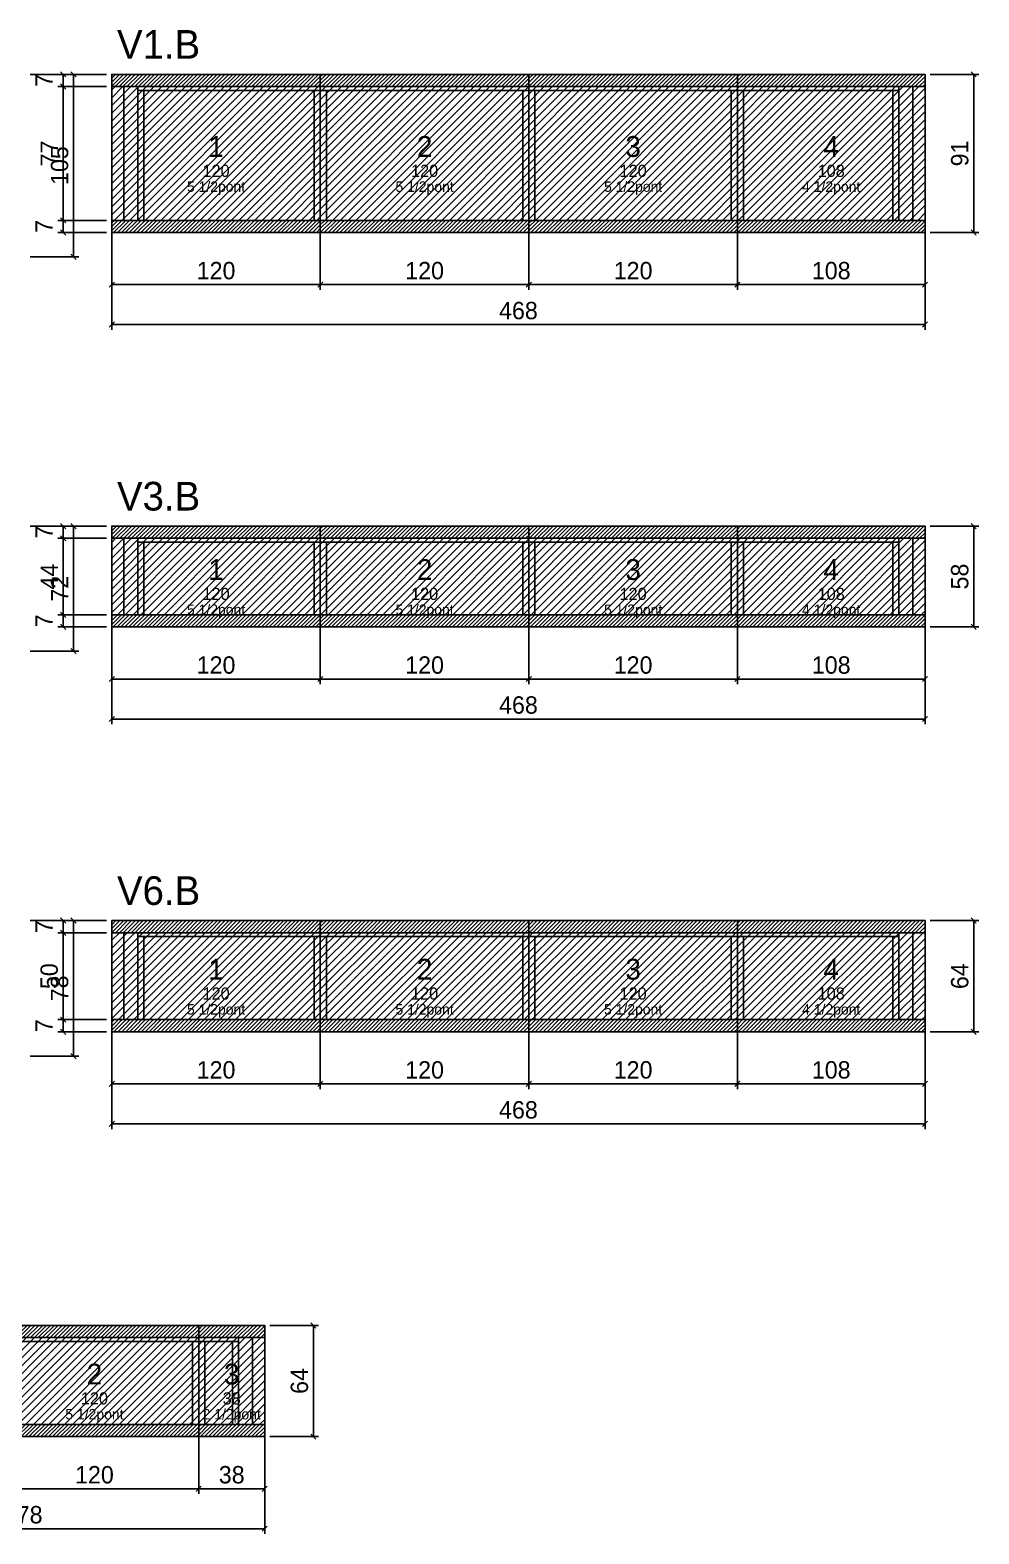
# Model space of a CAD drawing. Extents: x -69 to 3070, y -6529 to 1250.
# Drawn here: x 663 to 1209, y -6515 to -5650 of the extents above; entities that cross this region are included whole.
import ezdxf
from ezdxf.enums import TextEntityAlignment as Align

# ---------------------------------------------------------------- set-up
doc = ezdxf.new("R2010")
doc.units = 0
for name, color, linetype in [('5', 5, 'Continuous'), ('COTA', 241, 'Continuous'), ('NOMENCLATURA', 7, 'Continuous'), ('Painéis', 200, 'Continuous'), ('Reaproveitamento', 251, 'Continuous'), ('SARR_2.2x7', 40, 'Continuous'), ('SARR_3.5x7', 81, 'Continuous'), ('SCO-___-LAJ', 224, 'Continuous'), ('texto', 7, 'Continuous')]:
    doc.layers.add(name, color=color, linetype=linetype)
doc.dimstyles.new('PAINEL', dxfattribs={"dimtxt": 10, "dimasz": 3, "dimexe": 3, "dimexo": 3, "dimgap": 3, "dimtad": 1, "dimblk": 'OBLIQUE', "dimblk1": 'OBLIQUE', "dimcen": 2.5, "dimclrd": 4, "dimclre": 4, "dimclrt": 240, "dimazin": 3, "dimtfac": 1, "dimtmove": 0, "dimatfit": 3})

# ---------------------------------------------------------------- blocks, each defined once
blk = doc.blocks.new('_OBLIQUE')
at = {"color": 0, "linetype": 'BYBLOCK'}
blk.add_line((-0.5, -0.5), (0.5, 0.5), dxfattribs=at)

msp = doc.modelspace()

# ---------------------------------------------------------------- hatches: boundary and pattern name
at = {"layer": 'COTA'}
h = msp.add_hatch(dxfattribs=at)
h.set_pattern_fill('ANSI31', scale=0.5)
h.paths.add_polyline_path([(710, -5682), (830, -5682), (830, -5675), (710, -5675)])
h = msp.add_hatch(dxfattribs=at)
h.set_pattern_fill('ANSI31', scale=0.5)
h.paths.add_polyline_path([(830, -5682), (950, -5682), (950, -5675), (830, -5675)])
h = msp.add_hatch(dxfattribs=at)
h.set_pattern_fill('ANSI31', scale=0.5)
h.paths.add_polyline_path([(950, -5682), (1070, -5682), (1070, -5675), (950, -5675)])
h = msp.add_hatch(dxfattribs=at)
h.set_pattern_fill('ANSI31', scale=0.5)
h.paths.add_polyline_path([(1070, -5682), (1178, -5682), (1178, -5675), (1070, -5675)])
h = msp.add_hatch(dxfattribs=at)
h.set_pattern_fill('ANSI31', scale=0.5)
h.paths.add_polyline_path([(710, -5766), (830, -5766), (830, -5759), (710, -5759)])
h = msp.add_hatch(dxfattribs=at)
h.set_pattern_fill('ANSI31', scale=0.5)
h.paths.add_polyline_path([(830, -5766), (950, -5766), (950, -5759), (830, -5759)])
h = msp.add_hatch(dxfattribs=at)
h.set_pattern_fill('ANSI31', scale=0.5)
h.paths.add_polyline_path([(950, -5766), (1070, -5766), (1070, -5759), (950, -5759)])
h = msp.add_hatch(dxfattribs=at)
h.set_pattern_fill('ANSI31', scale=0.5)
h.paths.add_polyline_path([(1070, -5766), (1178, -5766), (1178, -5759), (1070, -5759)])
h = msp.add_hatch(dxfattribs=at)
h.set_pattern_fill('ANSI31', scale=0.5)
h.paths.add_polyline_path([(710, -5942), (830, -5942), (830, -5935), (710, -5935)])
h = msp.add_hatch(dxfattribs=at)
h.set_pattern_fill('ANSI31', scale=0.5)
h.paths.add_polyline_path([(830, -5942), (950, -5942), (950, -5935), (830, -5935)])
h = msp.add_hatch(dxfattribs=at)
h.set_pattern_fill('ANSI31', scale=0.5)
h.paths.add_polyline_path([(950, -5942), (1070, -5942), (1070, -5935), (950, -5935)])
h = msp.add_hatch(dxfattribs=at)
h.set_pattern_fill('ANSI31', scale=0.5)
h.paths.add_polyline_path([(1070, -5942), (1178, -5942), (1178, -5935), (1070, -5935)])
h = msp.add_hatch(dxfattribs=at)
h.set_pattern_fill('ANSI31', scale=0.5)
h.paths.add_polyline_path([(710, -5993), (830, -5993), (830, -5986), (710, -5986)])
h = msp.add_hatch(dxfattribs=at)
h.set_pattern_fill('ANSI31', scale=0.5)
h.paths.add_polyline_path([(830, -5993), (950, -5993), (950, -5986), (830, -5986)])
h = msp.add_hatch(dxfattribs=at)
h.set_pattern_fill('ANSI31', scale=0.5)
h.paths.add_polyline_path([(950, -5993), (1070, -5993), (1070, -5986), (950, -5986)])
h = msp.add_hatch(dxfattribs=at)
h.set_pattern_fill('ANSI31', scale=0.5)
h.paths.add_polyline_path([(1070, -5993), (1178, -5993), (1178, -5986), (1070, -5986)])
h = msp.add_hatch(dxfattribs=at)
h.set_pattern_fill('ANSI31', scale=0.5)
h.paths.add_polyline_path([(710, -6169), (830, -6169), (830, -6162), (710, -6162)])
h = msp.add_hatch(dxfattribs=at)
h.set_pattern_fill('ANSI31', scale=0.5)
h.paths.add_polyline_path([(830, -6169), (950, -6169), (950, -6162), (830, -6162)])
h = msp.add_hatch(dxfattribs=at)
h.set_pattern_fill('ANSI31', scale=0.5)
h.paths.add_polyline_path([(950, -6169), (1070, -6169), (1070, -6162), (950, -6162)])
h = msp.add_hatch(dxfattribs=at)
h.set_pattern_fill('ANSI31', scale=0.5)
h.paths.add_polyline_path([(1070, -6169), (1178, -6169), (1178, -6162), (1070, -6162)])
h = msp.add_hatch(dxfattribs=at)
h.set_pattern_fill('ANSI31', scale=0.5)
h.paths.add_polyline_path([(710, -6226), (830, -6226), (830, -6219), (710, -6219)])
h = msp.add_hatch(dxfattribs=at)
h.set_pattern_fill('ANSI31', scale=0.5)
h.paths.add_polyline_path([(830, -6226), (950, -6226), (950, -6219), (830, -6219)])
h = msp.add_hatch(dxfattribs=at)
h.set_pattern_fill('ANSI31', scale=0.5)
h.paths.add_polyline_path([(950, -6226), (1070, -6226), (1070, -6219), (950, -6219)])
h = msp.add_hatch(dxfattribs=at)
h.set_pattern_fill('ANSI31', scale=0.5)
h.paths.add_polyline_path([(1070, -6226), (1178, -6226), (1178, -6219), (1070, -6219)])
h = msp.add_hatch(dxfattribs=at)
h.set_pattern_fill('ANSI31', scale=0.5)
h.paths.add_polyline_path([(640, -6402), (760, -6402), (760, -6395), (640, -6395)])
h = msp.add_hatch(dxfattribs=at)
h.set_pattern_fill('ANSI31', scale=0.5)
h.paths.add_polyline_path([(760, -6402), (798, -6402), (798, -6395), (760, -6395)])
h = msp.add_hatch(dxfattribs=at)
h.set_pattern_fill('ANSI31', scale=0.5)
h.paths.add_polyline_path([(640, -6459), (760, -6459), (760, -6452), (640, -6452)])
h = msp.add_hatch(dxfattribs=at)
h.set_pattern_fill('ANSI31', scale=0.5)
h.paths.add_polyline_path([(760, -6459), (798, -6459), (798, -6452), (760, -6452)])
at = {"layer": 'Reaproveitamento'}
h = msp.add_hatch(dxfattribs=at)
h.set_pattern_fill('ANSI31')
h.paths.add_polyline_path([(710, -5759), (830, -5759), (830, -5682), (710, -5682)])
h = msp.add_hatch(dxfattribs=at)
h.set_pattern_fill('ANSI31')
h.paths.add_polyline_path([(830, -5759), (950, -5759), (950, -5682), (830, -5682)])
h = msp.add_hatch(dxfattribs=at)
h.set_pattern_fill('ANSI31')
h.paths.add_polyline_path([(950, -5759), (1070, -5759), (1070, -5682), (950, -5682)])
h = msp.add_hatch(dxfattribs=at)
h.set_pattern_fill('ANSI31')
h.paths.add_polyline_path([(1070, -5759), (1178, -5759), (1178, -5682), (1070, -5682)])
h = msp.add_hatch(dxfattribs=at)
h.set_pattern_fill('ANSI31')
h.paths.add_polyline_path([(710, -5986), (830, -5986), (830, -5942), (710, -5942)])
h = msp.add_hatch(dxfattribs=at)
h.set_pattern_fill('ANSI31')
h.paths.add_polyline_path([(830, -5986), (950, -5986), (950, -5942), (830, -5942)])
h = msp.add_hatch(dxfattribs=at)
h.set_pattern_fill('ANSI31')
h.paths.add_polyline_path([(950, -5986), (1070, -5986), (1070, -5942), (950, -5942)])
h = msp.add_hatch(dxfattribs=at)
h.set_pattern_fill('ANSI31')
h.paths.add_polyline_path([(1070, -5986), (1178, -5986), (1178, -5942), (1070, -5942)])
h = msp.add_hatch(dxfattribs=at)
h.set_pattern_fill('ANSI31')
h.paths.add_polyline_path([(710, -6219), (830, -6219), (830, -6169), (710, -6169)])
h = msp.add_hatch(dxfattribs=at)
h.set_pattern_fill('ANSI31')
h.paths.add_polyline_path([(830, -6219), (950, -6219), (950, -6169), (830, -6169)])
h = msp.add_hatch(dxfattribs=at)
h.set_pattern_fill('ANSI31')
h.paths.add_polyline_path([(950, -6219), (1070, -6219), (1070, -6169), (950, -6169)])
h = msp.add_hatch(dxfattribs=at)
h.set_pattern_fill('ANSI31')
h.paths.add_polyline_path([(1070, -6219), (1178, -6219), (1178, -6169), (1070, -6169)])
h = msp.add_hatch(dxfattribs=at)
h.set_pattern_fill('ANSI31')
h.paths.add_polyline_path([(640, -6452), (760, -6452), (760, -6402), (640, -6402)])
h = msp.add_hatch(dxfattribs=at)
h.set_pattern_fill('ANSI31')
h.paths.add_polyline_path([(760, -6452), (798, -6452), (798, -6402), (760, -6402)])

# ---------------------------------------------------------------- linework, layer by layer
at = {"layer": 'Painéis'}
for p, q in [((710, -5682), (830, -5682)), ((710, -5759), (710, -5682)), ((830, -5759), (830, -5682)), ((830, -5759), (830, -5682)), ((830, -5682), (950, -5682)), ((830, -5759), (830, -5682)), ((950, -5759), (950, -5682)), ((950, -5759), (950, -5682)), ((950, -5682), (1070, -5682)), ((950, -5759), (950, -5682)), ((1070, -5759), (1070, -5682)), ((1070, -5759), (1070, -5682)), ((1070, -5682), (1178, -5682)), ((1070, -5759), (1070, -5682)), ((1178, -5759), (1178, -5682)), ((710, -5759), (830, -5759)), ((830, -5759), (950, -5759)), ((950, -5759), (1070, -5759)), ((1070, -5759), (1178, -5759)), ((710, -5942), (830, -5942)), ((710, -5986), (710, -5942)), ((830, -5986), (830, -5942)), ((830, -5986), (830, -5942)), ((830, -5942), (950, -5942)), ((830, -5986), (830, -5942)), ((950, -5986), (950, -5942)), ((950, -5986), (950, -5942)), ((950, -5942), (1070, -5942)), ((950, -5986), (950, -5942)), ((1070, -5986), (1070, -5942)), ((1070, -5986), (1070, -5942)), ((1070, -5942), (1178, -5942)), ((1070, -5986), (1070, -5942)), ((1178, -5986), (1178, -5942)), ((710, -5986), (830, -5986)), ((830, -5986), (950, -5986)), ((950, -5986), (1070, -5986)), ((1070, -5986), (1178, -5986)), ((710, -6169), (830, -6169)), ((710, -6219), (710, -6169)), ((830, -6219), (830, -6169)), ((830, -6219), (830, -6169)), ((830, -6169), (950, -6169)), ((830, -6219), (830, -6169)), ((950, -6219), (950, -6169)), ((950, -6219), (950, -6169)), ((950, -6169), (1070, -6169)), ((950, -6219), (950, -6169)), ((1070, -6219), (1070, -6169)), ((1070, -6219), (1070, -6169)), ((1070, -6169), (1178, -6169)), ((1070, -6219), (1070, -6169)), ((1178, -6219), (1178, -6169)), ((710, -6219), (830, -6219)), ((830, -6219), (950, -6219)), ((950, -6219), (1070, -6219)), ((1070, -6219), (1178, -6219)), ((640, -6402), (760, -6402)), ((760, -6452), (760, -6402)), ((760, -6452), (760, -6402)), ((760, -6402), (798, -6402)), ((760, -6452), (760, -6402)), ((798, -6452), (798, -6402)), ((640, -6452), (760, -6452)), ((760, -6452), (798, -6452))]:
    msp.add_line(p, q, dxfattribs=at)
at = {"layer": 'SARR_2.2x7'}
for p, q in [((717, -5759), (717, -5682)), ((725, -5684.2), (830, -5684.2)), ((830, -5684.2), (950, -5684.2)), ((950, -5684.2), (1070, -5684.2)), ((1070, -5684.2), (1163, -5684.2)), ((1171, -5759), (1171, -5682)), ((717, -5986), (717, -5942)), ((725, -5944.2), (830, -5944.2)), ((830, -5944.2), (950, -5944.2)), ((950, -5944.2), (1070, -5944.2)), ((1070, -5944.2), (1163, -5944.2)), ((1171, -5986), (1171, -5942)), ((717, -6219), (717, -6169)), ((1171, -6219), (1171, -6169)), ((725, -6171.2), (830, -6171.2)), ((830, -6171.2), (950, -6171.2)), ((950, -6171.2), (1070, -6171.2)), ((1070, -6171.2), (1163, -6171.2)), ((640, -6404.2), (760, -6404.2)), ((760, -6404.2), (783, -6404.2)), ((791, -6452), (791, -6402))]:
    msp.add_line(p, q, dxfattribs=at)
at = {"layer": 'SARR_3.5x7'}
for p, q in [((725, -5759), (725, -5682)), ((728.5, -5759), (728.5, -5684.2)), ((826.5, -5759), (826.5, -5684.2)), ((830, -5759), (830, -5682)), ((830, -5759), (830, -5682)), ((833.5, -5759), (833.5, -5684.2)), ((946.5, -5759), (946.5, -5684.2)), ((950, -5759), (950, -5682)), ((950, -5759), (950, -5682)), ((953.5, -5759), (953.5, -5684.2)), ((1066.5, -5759), (1066.5, -5684.2)), ((1070, -5759), (1070, -5682)), ((1070, -5759), (1070, -5682)), ((1073.5, -5759), (1073.5, -5684.2)), ((1159.5, -5759), (1159.5, -5684.2)), ((1163, -5759), (1163, -5682)), ((725, -5759), (728.5, -5759)), ((826.5, -5759), (830, -5759)), ((830, -5759), (833.5, -5759)), ((946.5, -5759), (950, -5759)), ((950, -5759), (953.5, -5759)), ((1066.5, -5759), (1070, -5759)), ((1070, -5759), (1073.5, -5759)), ((1159.5, -5759), (1163, -5759)), ((725, -5986), (725, -5942)), ((728.5, -5986), (728.5, -5944.2)), ((826.5, -5986), (826.5, -5944.2)), ((830, -5986), (830, -5942)), ((830, -5986), (830, -5942)), ((833.5, -5986), (833.5, -5944.2)), ((946.5, -5986), (946.5, -5944.2)), ((950, -5986), (950, -5942)), ((950, -5986), (950, -5942)), ((953.5, -5986), (953.5, -5944.2)), ((1066.5, -5986), (1066.5, -5944.2)), ((1070, -5986), (1070, -5942)), ((1070, -5986), (1070, -5942)), ((1073.5, -5986), (1073.5, -5944.2)), ((1159.5, -5986), (1159.5, -5944.2)), ((1163, -5986), (1163, -5942)), ((725, -5986), (728.5, -5986)), ((826.5, -5986), (830, -5986)), ((830, -5986), (833.5, -5986)), ((946.5, -5986), (950, -5986)), ((950, -5986), (953.5, -5986)), ((1066.5, -5986), (1070, -5986)), ((1070, -5986), (1073.5, -5986)), ((1159.5, -5986), (1163, -5986)), ((725, -6219), (725, -6169)), ((830, -6219), (830, -6169)), ((830, -6219), (830, -6169)), ((950, -6219), (950, -6169)), ((950, -6219), (950, -6169)), ((1070, -6219), (1070, -6169)), ((1070, -6219), (1070, -6169)), ((1163, -6219), (1163, -6169)), ((728.5, -6219), (728.5, -6171.2)), ((826.5, -6219), (826.5, -6171.2)), ((833.5, -6219), (833.5, -6171.2)), ((946.5, -6219), (946.5, -6171.2)), ((953.5, -6219), (953.5, -6171.2)), ((1066.5, -6219), (1066.5, -6171.2)), ((1073.5, -6219), (1073.5, -6171.2)), ((1159.5, -6219), (1159.5, -6171.2)), ((725, -6219), (728.5, -6219)), ((826.5, -6219), (830, -6219)), ((830, -6219), (833.5, -6219)), ((946.5, -6219), (950, -6219)), ((950, -6219), (953.5, -6219)), ((1066.5, -6219), (1070, -6219)), ((1070, -6219), (1073.5, -6219)), ((1159.5, -6219), (1163, -6219)), ((756.5, -6452), (756.5, -6404.2)), ((760, -6452), (760, -6402)), ((760, -6452), (760, -6402)), ((763.5, -6452), (763.5, -6404.2)), ((779.5, -6452), (779.5, -6404.2)), ((783, -6452), (783, -6402)), ((756.5, -6452), (760, -6452)), ((760, -6452), (763.5, -6452)), ((779.5, -6452), (783, -6452))]:
    msp.add_line(p, q, dxfattribs=at)
at = {"layer": 'SCO-___-LAJ'}
for points in [[(710, -5682), (830, -5682), (830, -5675), (710, -5675)], [(830, -5682), (950, -5682), (950, -5675), (830, -5675)], [(950, -5682), (1070, -5682), (1070, -5675), (950, -5675)], [(1070, -5682), (1178, -5682), (1178, -5675), (1070, -5675)], [(710, -5766), (830, -5766), (830, -5759), (710, -5759)], [(830, -5766), (950, -5766), (950, -5759), (830, -5759)], [(950, -5766), (1070, -5766), (1070, -5759), (950, -5759)], [(1070, -5766), (1178, -5766), (1178, -5759), (1070, -5759)], [(710, -5942), (830, -5942), (830, -5935), (710, -5935)], [(830, -5942), (950, -5942), (950, -5935), (830, -5935)], [(950, -5942), (1070, -5942), (1070, -5935), (950, -5935)], [(1070, -5942), (1178, -5942), (1178, -5935), (1070, -5935)], [(710, -5993), (830, -5993), (830, -5986), (710, -5986)], [(830, -5993), (950, -5993), (950, -5986), (830, -5986)], [(950, -5993), (1070, -5993), (1070, -5986), (950, -5986)], [(1070, -5993), (1178, -5993), (1178, -5986), (1070, -5986)], [(710, -6169), (830, -6169), (830, -6162), (710, -6162)], [(830, -6169), (950, -6169), (950, -6162), (830, -6162)], [(950, -6169), (1070, -6169), (1070, -6162), (950, -6162)], [(1070, -6169), (1178, -6169), (1178, -6162), (1070, -6162)], [(710, -6226), (830, -6226), (830, -6219), (710, -6219)], [(830, -6226), (950, -6226), (950, -6219), (830, -6219)], [(950, -6226), (1070, -6226), (1070, -6219), (950, -6219)], [(1070, -6226), (1178, -6226), (1178, -6219), (1070, -6219)], [(640, -6402), (760, -6402), (760, -6395), (640, -6395)], [(760, -6402), (798, -6402), (798, -6395), (760, -6395)], [(640, -6459), (760, -6459), (760, -6452), (640, -6452)], [(760, -6459), (798, -6459), (798, -6452), (760, -6452)]]:
    msp.add_lwpolyline(points, close=True, dxfattribs=at)

# ---------------------------------------------------------------- texts
at = {"layer": '5'}
for s, height, p in [('1', 12, (770, -5716.5)), ('2', 12, (890, -5716.5)), ('3', 12, (1010, -5716.5)), ('4', 12, (1124, -5716.5)), ('120', 7, (770, -5730.5)), ('120', 7, (890, -5730.5)), ('120', 7, (1010, -5730.5)), ('108', 7, (1124, -5730.5)), ('1', 12, (770, -5960)), ('2', 12, (890, -5960)), ('3', 12, (1010, -5960)), ('4', 12, (1124, -5960)), ('120', 7, (770, -5974)), ('120', 7, (890, -5974)), ('120', 7, (1010, -5974)), ('108', 7, (1124, -5974)), ('1', 12, (770, -6190)), ('2', 12, (890, -6190)), ('3', 12, (1010, -6190)), ('4', 12, (1124, -6190)), ('120', 7, (770, -6204)), ('120', 7, (890, -6204)), ('120', 7, (1010, -6204)), ('108', 7, (1124, -6204)), ('2', 12, (700, -6423)), ('3', 12, (779, -6423)), ('120', 7, (700, -6437)), ('38', 7, (779, -6437))]:
    msp.add_text(s, height=height, dxfattribs=at).set_placement(p, align=Align.MIDDLE_CENTER)
at = {"layer": 'NOMENCLATURA'}
for s, p in [('V1.B', (713, -5666)), ('V3.B', (713, -5926)), ('V6.B', (713, -6153))]:
    msp.add_text(s, height=16.5, dxfattribs=at).set_placement(p)
at = {"layer": 'texto', "char_height": 6, "attachment_point": 5}
for s, insert in [('5 1/2pont', (770, -5740.5)), ('5 1/2pont', (890, -5740.5)), ('5 1/2pont', (1010, -5740.5)), ('4 1/2pont', (1124, -5740.5)), ('5 1/2pont', (770, -5984)), ('5 1/2pont', (890, -5984)), ('5 1/2pont', (1010, -5984)), ('4 1/2pont', (1124, -5984)), ('5 1/2pont', (770, -6214)), ('5 1/2pont', (890, -6214)), ('5 1/2pont', (1010, -6214)), ('4 1/2pont', (1124, -6214)), ('5 1/2pont', (700, -6447)), ('2 1/2pont', (779, -6447))]:
    msp.add_mtext(s, dxfattribs=dict(at, insert=insert))

# ---------------------------------------------------------------- dimensions: what is measured, and where the dimension line sits
at = {"layer": 'COTA'}
for base, p1, p2 in [((688, -5780), (660, -5780), (660, -5675)), ((682, -5682), (710, -5682), (710, -5675)), ((1206, -5766), (1178, -5766), (1178, -5675)), ((682, -5759), (710, -5759), (710, -5682)), ((682, -5766), (710, -5766), (710, -5759)), ((688, -6007), (660, -6007), (660, -5935)), ((682, -5942), (710, -5942), (710, -5935)), ((1206, -5993), (1178, -5993), (1178, -5935)), ((682, -5986), (710, -5986), (710, -5942)), ((682, -5993), (710, -5993), (710, -5986)), ((688, -6240), (660, -6240), (660, -6162)), ((682, -6169), (710, -6169), (710, -6162)), ((1206, -6226), (1178, -6226), (1178, -6162)), ((682, -6219), (710, -6219), (710, -6169)), ((682, -6226), (710, -6226), (710, -6219)), ((826, -6459), (798, -6459), (798, -6395))]:
    msp.add_linear_dim(base=base, p1=p1, p2=p2, angle=90, dimstyle='PAINEL', dxfattribs=at).render()
for base, p1, p2 in [((710, -5796), (710, -5759), (830, -5759)), ((710, -5819), (710, -5759), (1178, -5759)), ((830, -5796), (830, -5759), (950, -5759)), ((950, -5796), (950, -5759), (1070, -5759)), ((1070, -5796), (1070, -5759), (1178, -5759)), ((710, -6023), (710, -5986), (830, -5986)), ((710, -6046), (710, -5986), (1178, -5986)), ((830, -6023), (830, -5986), (950, -5986)), ((950, -6023), (950, -5986), (1070, -5986)), ((1070, -6023), (1070, -5986), (1178, -5986)), ((710, -6256), (710, -6219), (830, -6219)), ((710, -6279), (710, -6219), (1178, -6219)), ((830, -6256), (830, -6219), (950, -6219)), ((950, -6256), (950, -6219), (1070, -6219)), ((1070, -6256), (1070, -6219), (1178, -6219)), ((520, -6512), (520, -6452), (798, -6452)), ((640, -6489), (640, -6452), (760, -6452)), ((760, -6489), (760, -6452), (798, -6452))]:
    msp.add_linear_dim(base=base, p1=p1, p2=p2, dimstyle='PAINEL', dxfattribs=at).render()

doc.saveas('drawing.dxf')
